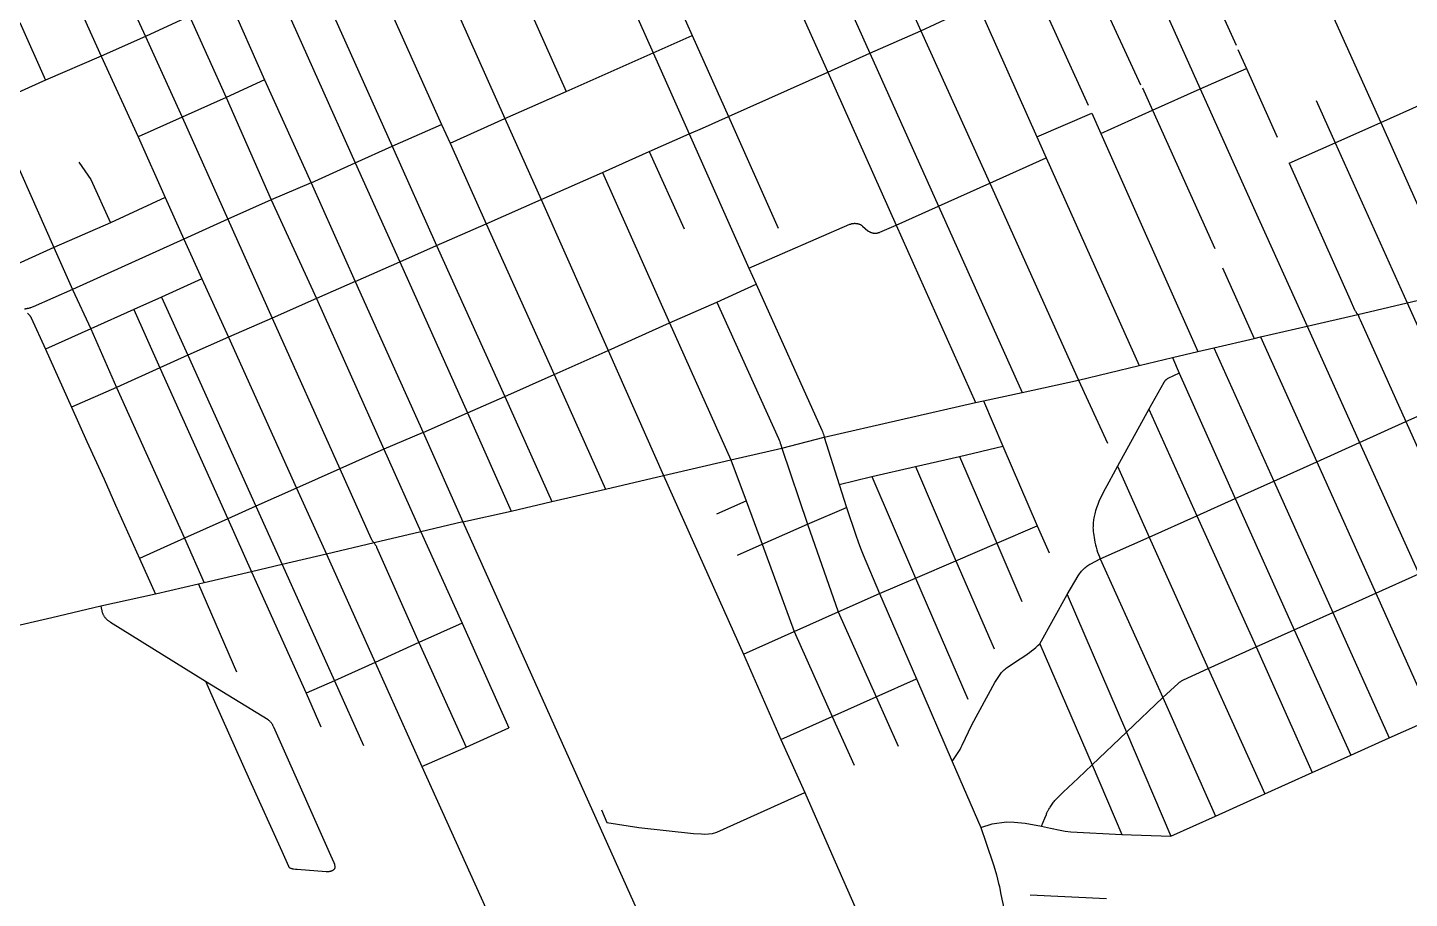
# Model space of a CAD drawing. Header units: inches. Extents: x 326453 to 344102, y 4677180 to 4689621.
# Drawn here: x 332199 to 334850, y 4683951 to 4685621 of the extents above; entities that cross this region are included whole.
import ezdxf

# ---------------------------------------------------------------- set-up
doc = ezdxf.new("R2010")
doc.units = ezdxf.units.IN
doc.header["$MEASUREMENT"] = 0
doc.layers.add('Street_Centreline', color=7, linetype='Continuous')

msp = doc.modelspace()

# ---------------------------------------------------------------- linework, layer by layer
at = {"layer": 'Street_Centreline'}
for p, q in [((333044.8093, 4685919.9317), (333232.1994, 4685499.2247)), ((334579.833, 4685919.7194), (334795.2837, 4685439.4149)), ((332931.3742, 4685858.4572), (333114.9316, 4685446.9192)), ((332828.1408, 4685803.8827), (332993.4849, 4685435.5057)), ((334412.8498, 4685820.6278), (334517.7378, 4685587.6639)), ((333842.5732, 4685771.9937), (333912.9592, 4685615.5762)), ((334324.7416, 4685781.1903), (334448.9565, 4685504.0934)), ((332736.9159, 4685755.152), (332898.4986, 4685393.9074)), ((334221.2172, 4685758.28), (334334.218, 4685511.8189)), ((332373.5871, 4685717.0091), (332425.2708, 4685604.5664)), ((332668.469, 4685718.3136), (332827.4475, 4685362.0601)), ((333745.7092, 4685727.982), (333815.28, 4685572.484)), ((333427.7764, 4685710.0796), (333474.4654, 4685606.6887)), ((333664.5722, 4685692.0076), (333734.3506, 4685536.13)), ((334124.1615, 4685714.6448), (334234.0437, 4685472.673)), ((332289.8081, 4685679.4594), (332340.0176, 4685566.9412)), ((332584.8466, 4685677.0162), (332653.842, 4685521.4088)), ((333358.9476, 4685663.5652), (333399.3744, 4685573.1884)), ((334021.5492, 4685666.8927), (334135.5154, 4685411.9483)), ((332509.9244, 4685643.2881), (332425.2708, 4685604.5664)), ((332509.9244, 4685643.2881), (332579.7928, 4685487.5918)), ((332184.1992, 4685631.1634), (332233.5202, 4685520.4754)), ((333815.28, 4685572.484), (333912.9592, 4685615.5762)), ((333912.9592, 4685615.5762), (334045.5748, 4685322.9428)), ((332425.2708, 4685604.5664), (332340.0176, 4685566.9412)), ((332425.2708, 4685604.5664), (332495.3586, 4685449.9634)), ((333399.3744, 4685573.1884), (333474.4654, 4685606.6887)), ((333474.4654, 4685606.6887), (333544.0228, 4685450.9945)), ((332340.0176, 4685566.9412), (332233.5202, 4685520.4754)), ((332340.0176, 4685566.9412), (332410.9111, 4685412.1548)), ((333232.1994, 4685499.2247), (333399.3744, 4685573.1884)), ((333399.3744, 4685573.1884), (333468.446, 4685417.746)), ((333734.3506, 4685536.13), (333815.28, 4685572.484)), ((333815.28, 4685572.484), (333946.5993, 4685279.0934)), ((334521.2394, 4685579.7694), (334537.5379, 4685543.2862)), ((333544.0228, 4685450.9945), (333734.3506, 4685536.13)), ((333734.3506, 4685536.13), (333865.6349, 4685242.348)), ((334448.9565, 4685504.0934), (334537.5379, 4685543.2862)), ((334537.5379, 4685543.2862), (334596.9863, 4685411.5072)), ((332233.5202, 4685520.4754), (332127.8548, 4685473.0075)), ((332653.842, 4685521.4088), (332579.7928, 4685487.5918)), ((332653.842, 4685521.4088), (332743.0295, 4685323.6316)), ((334338.5349, 4685505.756), (334357.5369, 4685463.0696)), ((334357.5369, 4685463.0696), (334448.9565, 4685504.0934)), ((332579.7928, 4685487.5918), (332495.3586, 4685449.9634)), ((332579.7928, 4685487.5918), (332666.6424, 4685291.1024)), ((333114.9316, 4685446.9192), (333232.1994, 4685499.2247)), ((334671.6144, 4685481.8441), (334708.2543, 4685400.331)), ((332127.8548, 4685473.0075), (332249.2348, 4685199.294)), ((332495.3586, 4685449.9634), (332410.9111, 4685412.1548)), ((332495.3586, 4685449.9634), (332583.2988, 4685253.8552)), ((333544.0228, 4685450.9945), (333639.3212, 4685236.8812)), ((334135.5154, 4685411.9483), (334241.0864, 4685457.1642)), ((334241.0864, 4685457.1642), (334258.5009, 4685418.6561)), ((334258.5009, 4685418.6561), (334357.5369, 4685463.0696)), ((334357.5369, 4685463.0696), (334477.1641, 4685197.4845)), ((334795.2837, 4685439.4149), (334875.7432, 4685475.4191)), ((332898.4986, 4685393.9074), (332993.4849, 4685435.5057)), ((332993.4849, 4685435.5057), (333009.9137, 4685400.0024)), ((333009.9137, 4685400.0024), (333114.9316, 4685446.9192)), ((333114.9316, 4685446.9192), (333184.1868, 4685291.5094)), ((334708.2543, 4685400.331), (334795.2837, 4685439.4149)), ((334795.2837, 4685439.4149), (334866.8572, 4685279.9447)), ((332410.9111, 4685412.1548), (332463.1778, 4685295.2183)), ((333009.9137, 4685400.0024), (333078.7286, 4685245.3102)), ((333391.6578, 4685383.8181), (333468.446, 4685417.746)), ((333468.446, 4685417.746), (333583.072, 4685159.9022)), ((334135.5154, 4685411.9483), (334153.1344, 4685371.8733)), ((334258.5009, 4685418.6561), (334444.4488, 4685000.118)), ((334619.567, 4685361.2101), (334708.2543, 4685400.331)), ((334708.2543, 4685400.331), (334845.8908, 4685093.2524)), ((332827.4475, 4685362.0601), (332898.4986, 4685393.9074)), ((332898.4986, 4685393.9074), (332983.891, 4685203.3553)), ((333302.1095, 4685343.4322), (333391.6578, 4685383.8181)), ((333391.6578, 4685383.8181), (333459.0723, 4685235.2429)), ((334045.5748, 4685322.9428), (334153.1344, 4685371.8733)), ((334153.1344, 4685371.8733), (334331.6892, 4684973.0028)), ((332743.0295, 4685323.6316), (332827.4475, 4685362.0601)), ((332827.4475, 4685362.0601), (332913.2943, 4685171.8531)), ((332743.0295, 4685323.6316), (332666.6424, 4685291.1024)), ((332743.0295, 4685323.6316), (332827.2733, 4685134.146)), ((333184.1868, 4685291.5094), (333302.1095, 4685343.4322)), ((333302.1095, 4685343.4322), (333430.6196, 4685054.7343)), ((333946.5993, 4685279.0934), (334045.5748, 4685322.9428)), ((334045.5748, 4685322.9428), (334215.4912, 4684945.0608)), ((332463.1778, 4685295.2183), (332357.7669, 4685247.2046)), ((332463.1778, 4685295.2183), (332498.7984, 4685215.4861)), ((332666.6424, 4685291.1024), (332583.2988, 4685253.8552)), ((332666.6424, 4685291.1024), (332753.1935, 4685101.7919)), ((333078.7286, 4685245.3102), (333184.1868, 4685291.5094)), ((333184.1868, 4685291.5094), (333313.2493, 4685001.9741)), ((333865.6349, 4685242.348), (333946.5993, 4685279.0934)), ((333946.5993, 4685279.0934), (334107.147, 4684921.5882)), ((332357.7669, 4685247.2046), (332249.2348, 4685199.294)), ((332583.2988, 4685253.8552), (332498.7984, 4685215.4861)), ((332583.2988, 4685253.8552), (332668.1554, 4685064.2914)), ((332983.891, 4685203.3553), (333078.7286, 4685245.3102)), ((333078.7286, 4685245.3102), (333209.1044, 4684955.9982)), ((333865.6349, 4685242.348), (334017.6452, 4684901.9712)), ((332498.7984, 4685215.4861), (332284.8193, 4685118.8803)), ((332498.7984, 4685215.4861), (332533.3372, 4685139.6448)), ((332249.2348, 4685199.294), (332158.0239, 4685158.124)), ((332249.2348, 4685199.294), (332284.8193, 4685118.8803)), ((332913.2943, 4685171.8531), (332983.891, 4685203.3553)), ((332983.891, 4685203.3553), (333114.3948, 4684913.9925)), ((332827.2733, 4685134.146), (332913.2943, 4685171.8531)), ((332913.2943, 4685171.8531), (333042.7951, 4684882.5133)), ((333583.072, 4685159.9022), (333597.1957, 4685129.0668)), ((334491.9332, 4685160.5234), (334552.7724, 4685025.2488)), ((332533.3372, 4685139.6448), (332455.9786, 4685104.5709)), ((332533.3372, 4685139.6448), (332584.4432, 4685027.6995)), ((332827.2733, 4685134.146), (332753.1935, 4685101.7919)), ((332827.2733, 4685134.146), (332958.1282, 4684844.6964)), ((332284.8193, 4685118.8803), (332319.9992, 4685043.3432)), ((333521.1744, 4685094.5808), (333597.1957, 4685129.0668)), ((334845.8908, 4685093.2524), (334941.4324, 4685115.5176)), ((332402.5643, 4685080.4951), (332319.9992, 4685043.3432)), ((332455.9786, 4685104.5709), (332402.5643, 4685080.4951)), ((332402.5643, 4685080.4951), (332452.548, 4684968.574)), ((332455.9786, 4685104.5709), (332506.3571, 4684992.6991)), ((332753.1935, 4685101.7919), (332668.1554, 4685064.2914)), ((332753.1935, 4685101.7919), (332882.6974, 4684812.3323)), ((333430.6196, 4685054.7343), (333521.1744, 4685094.5808)), ((334751.2605, 4685071.2506), (334845.8908, 4685093.2524)), ((334845.8908, 4685093.2524), (334930.7544, 4684904.4464)), ((332668.1554, 4685064.2914), (332584.4432, 4685027.6995)), ((332668.1554, 4685064.2914), (332798.2355, 4684775.121)), ((333313.2493, 4685001.9741), (333430.6196, 4685054.7343)), ((333430.6196, 4685054.7343), (333548.0643, 4684792.1726)), ((334654.4316, 4685048.8336), (334751.2605, 4685071.2506)), ((332319.9992, 4685043.3432), (332233.0909, 4685004.265)), ((332319.9992, 4685043.3432), (332369.5049, 4684931.1235)), ((332584.4432, 4685027.6995), (332506.3571, 4684992.6991)), ((332584.4432, 4685027.6995), (332715.1381, 4684737.7375)), ((334552.7724, 4685025.2488), (334564.7892, 4685028.0368)), ((334564.7892, 4685028.0368), (334654.4316, 4685048.8336)), ((334564.7892, 4685028.0368), (334672.5032, 4684788.4576)), ((334654.4316, 4685048.8336), (334754.8644, 4684825.4488)), ((332233.0909, 4685004.265), (332283.2714, 4684893.0432)), ((333209.1044, 4684955.9982), (333313.2493, 4685001.9741)), ((333313.2493, 4685001.9741), (333419.2713, 4684762.039)), ((334395.7827, 4684988.4895), (334444.4488, 4685000.118)), ((334444.4488, 4685000.118), (334475.174, 4685007.2464)), ((334475.174, 4685007.2464), (334552.7724, 4685025.2488)), ((334475.174, 4685007.2464), (334590.1668, 4684751.478)), ((332506.3571, 4684992.6991), (332452.548, 4684968.574)), ((332506.3571, 4684992.6991), (332636.7319, 4684703.0653)), ((334215.4912, 4684945.0608), (334331.6892, 4684973.0028)), ((334331.6892, 4684973.0028), (334395.7827, 4684988.4895)), ((334395.7827, 4684988.4895), (334408.4166, 4684958.4751)), ((332452.548, 4684968.574), (332369.5049, 4684931.1235)), ((332452.548, 4684968.574), (332583.2177, 4684678.9347)), ((333114.3948, 4684913.9925), (333209.1044, 4684955.9982)), ((333209.1044, 4684955.9982), (333307.9959, 4684735.9193)), ((334408.4166, 4684958.4751), (334516.1748, 4684718.246)), ((332369.5049, 4684931.1235), (332283.2714, 4684893.0432)), ((332369.5049, 4684931.1235), (332500.2196, 4684641.6635)), ((334033.2468, 4684905.3684), (334107.147, 4684921.5882)), ((334107.147, 4684921.5882), (334215.4912, 4684945.0608)), ((334215.4912, 4684945.0608), (334271.01, 4684824.2934)), ((333042.7951, 4684882.5133), (333114.3948, 4684913.9925)), ((333114.3948, 4684913.9925), (333205.0862, 4684712.026)), ((333727.5626, 4684835.9013), (334017.6452, 4684901.9712)), ((334017.6452, 4684901.9712), (334033.2468, 4684905.3684)), ((334033.2468, 4684905.3684), (334070.5458, 4684818.6934)), ((334843.6932, 4684865.4375), (334930.7544, 4684904.4464)), ((332958.1282, 4684844.6964), (333042.7951, 4684882.5133)), ((333042.7951, 4684882.5133), (333126.8284, 4684693.7352)), ((334350.49, 4684889.0852), (334290.192, 4684780.0312)), ((334350.49, 4684889.0852), (334442.23, 4684685.0352)), ((332958.1282, 4684844.6964), (332882.6974, 4684812.3323)), ((332958.1282, 4684844.6964), (333033.9043, 4684673.0546)), ((334754.8644, 4684825.4488), (334843.6932, 4684865.4375)), ((334843.6932, 4684865.4375), (334956.5416, 4684612.9304)), ((333548.0643, 4684792.1726), (333646.1201, 4684814.4666)), ((333646.1201, 4684814.4666), (333727.5626, 4684835.9013)), ((333646.1201, 4684814.4666), (333695.4128, 4684668.8652)), ((333727.5626, 4684835.9013), (333756.3444, 4684744.764)), ((333986.9289, 4684798.866), (334070.5458, 4684818.6934)), ((334070.5458, 4684818.6934), (334136.0956, 4684665.8336)), ((334672.5032, 4684788.4576), (334754.8644, 4684825.4488)), ((334754.8644, 4684825.4488), (334868.256, 4684573.2412)), ((332882.6974, 4684812.3323), (332798.2355, 4684775.121)), ((332882.6974, 4684812.3323), (332953.6702, 4684654.0835)), ((333419.2713, 4684762.039), (333548.0643, 4684792.1726)), ((333548.0643, 4684792.1726), (333577.8114, 4684713.7894)), ((333902.8854, 4684779.3248), (333986.9289, 4684798.866)), ((333986.9289, 4684798.866), (334058.4476, 4684632.3784)), ((334590.1668, 4684751.478), (334672.5032, 4684788.4576)), ((334672.5032, 4684788.4576), (334785.908, 4684536.2212)), ((332798.2355, 4684775.121), (332715.1381, 4684737.7375)), ((333307.9959, 4684735.9193), (333419.2713, 4684762.039)), ((333419.2713, 4684762.039), (333572.5721, 4684419.3398)), ((333819.1976, 4684759.9296), (333902.8854, 4684779.3248)), ((333902.8854, 4684779.3248), (333980.2548, 4684598.6888)), ((334290.192, 4684780.0312), (334351.0396, 4684644.0788)), ((332715.1381, 4684737.7375), (332636.7319, 4684703.0653)), ((332715.1381, 4684737.7375), (332772.7579, 4684611.3973)), ((333205.0862, 4684712.026), (333307.9959, 4684735.9193)), ((333756.3444, 4684744.764), (333819.1976, 4684759.9296)), ((333756.3444, 4684744.764), (333770.0438, 4684701.0116)), ((333819.1976, 4684759.9296), (333902.8457, 4684565.3607)), ((334516.1748, 4684718.246), (334590.1668, 4684751.478)), ((334590.1668, 4684751.478), (334703.5848, 4684499.2124)), ((333126.8284, 4684693.7352), (333205.0862, 4684712.026)), ((333521.3181, 4684688.7965), (333577.8114, 4684713.7894)), ((333577.8114, 4684713.7894), (333608.2823, 4684630.4227)), ((334442.23, 4684685.0352), (334516.1748, 4684718.246)), ((334516.1748, 4684718.246), (334629.612, 4684465.9576)), ((332636.7319, 4684703.0653), (332583.2177, 4684678.9347)), ((332636.7319, 4684703.0653), (332687.4817, 4684591.0786)), ((333033.9043, 4684673.0546), (333126.8284, 4684693.7352)), ((333695.4128, 4684668.8652), (333770.0438, 4684701.0116)), ((334351.0396, 4684644.0788), (334442.23, 4684685.0352)), ((334442.23, 4684685.0352), (334556.0771, 4684433.5185)), ((332583.2177, 4684678.9347), (332500.2196, 4684641.6635)), ((332583.2177, 4684678.9347), (332628.862, 4684577.5619)), ((333033.9043, 4684673.0546), (332953.6702, 4684654.0835)), ((333033.9043, 4684673.0546), (333546.8772, 4683530.8672)), ((333608.2823, 4684630.4227), (333695.4128, 4684668.8652)), ((333695.4128, 4684668.8652), (333754.5522, 4684500.2534)), ((334058.4476, 4684632.3784), (334136.0956, 4684665.8336)), ((334136.0956, 4684665.8336), (334158.9268, 4684613.6354)), ((332500.2196, 4684641.6635), (332413.5144, 4684602.9807)), ((332500.2196, 4684641.6635), (332537.8361, 4684556.4368)), ((332863.8168, 4684632.7552), (332772.7579, 4684611.3973)), ((332953.6702, 4684654.0835), (332863.8168, 4684632.7552)), ((332953.6702, 4684654.0835), (333032.55, 4684478.5407)), ((333561.2901, 4684609.3062), (333608.2823, 4684630.4227)), ((333608.2823, 4684630.4227), (333670.1704, 4684462.9686)), ((333980.2548, 4684598.6888), (334058.4476, 4684632.3784)), ((334058.4476, 4684632.3784), (334106.5695, 4684520.0693)), ((334257.2448, 4684601.9528), (334351.0396, 4684644.0788)), ((334351.0396, 4684644.0788), (334464.4996, 4684391.7304)), ((332413.5144, 4684602.9807), (332444.492, 4684534.1819)), ((332772.7579, 4684611.3973), (332687.4817, 4684591.0786)), ((332772.7579, 4684611.3973), (332866.138, 4684403.2948)), ((334257.2448, 4684601.9528), (334376.9829, 4684336.1778)), ((332628.862, 4684577.5619), (332537.8361, 4684556.4368)), ((332687.4817, 4684591.0786), (332628.862, 4684577.5619)), ((332628.862, 4684577.5619), (332733.3977, 4684344.3781)), ((332687.4817, 4684591.0786), (332787.6136, 4684368.3046)), ((333902.8457, 4684565.3607), (333980.2548, 4684598.6888)), ((333980.2548, 4684598.6888), (334053.332, 4684429.6208)), ((332526.7541, 4684553.8195), (332444.492, 4684534.1819)), ((332537.8361, 4684556.4368), (332526.7541, 4684553.8195)), ((332526.7541, 4684553.8195), (332600.0824, 4684385.4988)), ((333833.77, 4684535.5752), (333902.8457, 4684565.3607)), ((333902.8457, 4684565.3607), (334002.8541, 4684332.6874)), ((334785.908, 4684536.2212), (334868.256, 4684573.2412)), ((332444.492, 4684534.1819), (332339.7636, 4684511.1468)), ((333754.5522, 4684500.2534), (333833.77, 4684535.5752)), ((333833.77, 4684535.5752), (333904.7048, 4684371.766)), ((334141.4454, 4684439.4122), (334193.9033, 4684533.6284)), ((334193.9033, 4684533.6284), (334307.41, 4684269.5435)), ((334703.5848, 4684499.2124), (334785.908, 4684536.2212)), ((334785.908, 4684536.2212), (334894.134, 4684295.504)), ((333670.1704, 4684462.9686), (333754.5522, 4684500.2534)), ((333754.5522, 4684500.2534), (333827.4196, 4684337.3044)), ((334629.612, 4684465.9576), (334703.5848, 4684499.2124)), ((334703.5848, 4684499.2124), (334811.8108, 4684258.4948)), ((333032.55, 4684478.5407), (332949.8456, 4684441.7924)), ((333032.55, 4684478.5407), (333122.6139, 4684277.8936)), ((333572.5721, 4684419.3398), (333670.1704, 4684462.9686)), ((333670.1704, 4684462.9686), (333742.7063, 4684299.824)), ((334556.0771, 4684433.5185), (334629.612, 4684465.9576)), ((334629.612, 4684465.9576), (334737.8452, 4684225.2432)), ((332949.8456, 4684441.7924), (332866.138, 4684403.2948)), ((332949.8456, 4684441.7924), (333040.346, 4684241.1138)), ((333572.5721, 4684419.3398), (333644.5308, 4684255.7544)), ((334141.4454, 4684439.4122), (334241.975, 4684206.9766)), ((334464.4996, 4684391.7304), (334556.0771, 4684433.5185)), ((334556.0771, 4684433.5185), (334663.8972, 4684191.9996)), ((332866.138, 4684403.2948), (332787.6136, 4684368.3046)), ((332866.138, 4684403.2948), (332955.6895, 4684203.423)), ((334464.4996, 4684391.7304), (334572.7296, 4684151.0148)), ((332540.2626, 4684367.3203), (332660.2752, 4684293.9313)), ((332787.6136, 4684368.3046), (332733.3977, 4684344.3781)), ((332787.6136, 4684368.3046), (332843.711, 4684244.1876)), ((333827.4196, 4684337.3044), (333904.7048, 4684371.766)), ((333904.7048, 4684371.766), (333973.2115, 4684213.5641)), ((332733.3977, 4684344.3781), (332761.8633, 4684280.0245)), ((333742.7063, 4684299.824), (333827.4196, 4684337.3044)), ((333827.4196, 4684337.3044), (333869.5842, 4684242.7186)), ((334307.41, 4684269.5435), (334376.9829, 4684336.1778)), ((334376.9829, 4684336.1778), (334478.3388, 4684108.5812)), ((333644.5308, 4684255.7544), (333742.7063, 4684299.824)), ((333742.7063, 4684299.824), (333785.2991, 4684206.0873)), ((334811.8108, 4684258.4948), (334894.134, 4684295.504)), ((333040.346, 4684241.1138), (333122.6139, 4684277.8936)), ((334241.975, 4684206.9766), (334307.41, 4684269.5435)), ((334307.41, 4684269.5435), (334392.394, 4684069.944)), ((334737.8452, 4684225.2432), (334811.8108, 4684258.4948)), ((332955.6895, 4684203.423), (333040.346, 4684241.1138)), ((333644.5308, 4684255.7544), (333690.5562, 4684154.0908)), ((333973.2115, 4684213.5641), (334028.1452, 4684086.7064)), ((334241.975, 4684206.9766), (334298.6527, 4684073.2857)), ((334663.8972, 4684191.9996), (334737.8452, 4684225.2432)), ((332955.6895, 4684203.423), (333142.6528, 4683790.3618)), ((334572.7296, 4684151.0148), (334663.8972, 4684191.9996)), ((334478.3388, 4684108.5812), (334572.7296, 4684151.0148)), ((334392.394, 4684069.944), (334478.3388, 4684108.5812)), ((334298.6527, 4684073.2857), (334392.394, 4684069.944)), ((334122.6218, 4683957.7161), (334269.0612, 4683950.5723))]:
    msp.add_line(p, q, dxfattribs=at)
for points in [[(333912.9592, 4685615.5762), (333967.9275, 4685640.6673), (334021.5492, 4685666.8928)], [(334448.9565, 4685504.0934), (334551.4349, 4685276.486), (334654.4316, 4685048.8336)], [(333468.446, 4685417.746), (333493.931, 4685428.5996), (333544.0228, 4685450.9945)], [(332297.0401, 4685363.3284), (332320.5297, 4685330.2362), (332357.7669, 4685247.2046)], [(334619.567, 4685361.2101), (334737.0673, 4685099.1698), (334745.3882, 4685080.2979), (334745.8411, 4685079.3139), (334746.3253, 4685078.3449), (334746.8403, 4685077.392), (334747.3856, 4685076.4561), (334747.9607, 4685075.5382), (334748.5649, 4685074.6392), (334749.1977, 4685073.76), (334749.8583, 4685072.9016), (334750.5462, 4685072.0649), (334751.2605, 4685071.2506)], [(333583.072, 4685159.9022), (333776.7911, 4685244.0553), (333777.5633, 4685244.3692), (333778.3459, 4685244.656), (333779.1381, 4685244.9154), (333779.9388, 4685245.1471), (333780.747, 4685245.3509), (333781.5619, 4685245.5264), (333782.3823, 4685245.6734), (333783.2074, 4685245.7918), (333784.0361, 4685245.8815), (333784.8674, 4685245.9423), (333785.7003, 4685245.9741), (333786.5339, 4685245.9769), (333787.367, 4685245.9508), (333788.1987, 4685245.8957), (333789.028, 4685245.8116), (333789.8538, 4685245.6988), (333790.6753, 4685245.5573), (333791.4913, 4685245.3874), (333792.3009, 4685245.1892), (333793.1032, 4685244.9629), (333793.897, 4685244.7088), (333794.6816, 4685244.4273), (333795.4559, 4685244.1187), (333796.219, 4685243.7833), (333796.9699, 4685243.4216), (333797.7079, 4685243.034), (333798.4319, 4685242.621), (333799.1411, 4685242.183), (333799.8346, 4685241.7206), (333800.5116, 4685241.2344), (333801.1713, 4685240.7249), (333811.4839, 4685231.6381), (333812.1332, 4685231.1737), (333812.7983, 4685230.7321), (333813.4783, 4685230.3139), (333814.1725, 4685229.9195), (333814.8799, 4685229.5496), (333815.5998, 4685229.2045), (333816.3312, 4685228.8846), (333817.0734, 4685228.5903), (333817.8253, 4685228.322), (333818.586, 4685228.08), (333819.3548, 4685227.8646), (333820.1305, 4685227.6761), (333820.9123, 4685227.5146), (333821.6993, 4685227.3804), (333822.4905, 4685227.2737), (333823.2849, 4685227.1945), (333824.0815, 4685227.143), (333824.8795, 4685227.1193), (333825.6778, 4685227.1233), (333826.4755, 4685227.155), (333827.2717, 4685227.2144), (333828.0652, 4685227.3015), (333828.8553, 4685227.4162), (333829.6409, 4685227.5582), (333830.4211, 4685227.7275), (333831.1949, 4685227.9237), (333831.9614, 4685228.1468), (333832.7197, 4685228.3964), (333833.4689, 4685228.6721), (333834.2081, 4685228.9738), (333865.6349, 4685242.348)], [(332284.8193, 4685118.8803), (332209.6773, 4685085.9365), (332204.7036, 4685083.9156), (332203.9691, 4685083.6319), (332203.2253, 4685083.374), (332202.4729, 4685083.1422), (332201.7129, 4685082.9367), (332200.9462, 4685082.7578), (332200.1737, 4685082.6057), (332199.3965, 4685082.4806), (332198.6153, 4685082.3826), (332197.9106, 4685082.2953), (332197.2091, 4685082.1856), (332196.5115, 4685082.0536), (332195.8184, 4685081.8996), (332195.1305, 4685081.7235), (332194.4486, 4685081.5256), (332193.7734, 4685081.3062), (332193.1055, 4685081.0653)], [(333597.1957, 4685129.0668), (333722.9412, 4684849.1168), (333724.0458, 4684846.5403), (333725.0614, 4684843.9273), (333725.9867, 4684841.2811), (333726.8208, 4684838.6047), (333727.5626, 4684835.9013)], [(333521.1744, 4685094.5808), (333639.9216, 4684833.1396), (333641.1202, 4684830.1685), (333642.215, 4684827.1576), (333643.2045, 4684824.1105), (333644.0878, 4684821.0309), (333646.1201, 4684814.4666)], [(332198.5017, 4685073.8204), (332199.0389, 4685073.3711), (332199.6566, 4685072.8543), (332200.2569, 4685072.3172), (332200.8388, 4685071.7605), (332201.4019, 4685071.1847), (332201.9456, 4685070.5904), (332202.4691, 4685069.9783), (332202.9719, 4685069.3491), (332203.4535, 4685068.7036), (332203.9133, 4685068.0423), (332204.3508, 4685067.3661), (332204.7655, 4685066.6757), (332205.157, 4685065.9718), (332205.5248, 4685065.2553), (332205.8686, 4685064.527), (332233.0909, 4685004.265)], [(334751.2605, 4685071.2506), (334751.4792, 4685070.9553), (334751.6877, 4685070.6527), (334751.8858, 4685070.3432), (334752.0733, 4685070.0272), (334752.25, 4685069.705), (334752.4156, 4685069.377), (334752.5701, 4685069.0436), (334752.7131, 4685068.7051), (334754.3285, 4685064.8032), (334756.0192, 4685060.9332), (334843.6932, 4684865.4375)], [(334408.4166, 4684958.4751), (334387.0796, 4684948.2266), (334386.4875, 4684947.8955), (334385.9067, 4684947.5449), (334385.3381, 4684947.1749), (334384.7822, 4684946.7862), (334384.2396, 4684946.379), (334383.7109, 4684945.9538), (334383.1968, 4684945.5112), (334382.6979, 4684945.0516), (334382.2146, 4684944.5756), (334381.7475, 4684944.0836), (334381.2972, 4684943.5762), (334380.8641, 4684943.054), (334380.4488, 4684942.5176), (334380.0517, 4684941.9676), (334379.6732, 4684941.4046), (334379.3138, 4684940.8293), (334378.9739, 4684940.2422), (334350.49, 4684889.0852)], [(332283.2714, 4684893.0432), (332312.5925, 4684827.2787), (332345.6201, 4684754.9453), (332367.8218, 4684705.0906), (332413.5144, 4684602.9807)], [(332798.2355, 4684775.121), (332858.205, 4684640.8851), (332858.5872, 4684640.0668), (332858.9964, 4684639.2618), (332859.4324, 4684638.4709), (332859.8946, 4684637.695), (332860.3824, 4684636.935), (332860.8955, 4684636.1918), (332861.4331, 4684635.4661), (332861.9946, 4684634.7589), (332862.5796, 4684634.0708), (332863.1872, 4684633.4026), (332863.8168, 4684632.7552)], [(334290.192, 4684780.0312), (334273.4404, 4684749.4451), (334262.927, 4684729.2197), (334260.0115, 4684723.5836), (334257.2715, 4684717.8602), (334254.7094, 4684712.055), (334252.3278, 4684706.1734), (334250.129, 4684700.221), (334248.1149, 4684694.2036), (334247.2783, 4684691.5119), (334246.5345, 4684688.793), (334245.8844, 4684686.0502), (334245.3288, 4684683.2867), (334244.8683, 4684680.5057), (334244.5035, 4684677.7107), (334244.2347, 4684674.9047), (334243.8672, 4684672.3019), (334243.5885, 4684669.6881), (334243.3989, 4684667.0663), (334243.2986, 4684664.4396), (334243.2878, 4684661.811), (334243.3664, 4684659.1836), (334243.5345, 4684656.5603), (334243.7917, 4684653.9443), (334244.1378, 4684651.3386), (334246.1667, 4684638.6699), (334247.0599, 4684633.8841), (334248.1054, 4684629.1292), (334249.3023, 4684624.4102), (334250.6493, 4684619.7317), (334252.1449, 4684615.0987), (334253.7878, 4684610.5158), (334255.5762, 4684605.9877), (334257.2448, 4684601.9528)], [(333770.0438, 4684701.0116), (333787.9892, 4684647.7931), (333792.4373, 4684635.1231), (333797.1982, 4684622.5673), (333802.2691, 4684610.1334), (333833.77, 4684535.5752)], [(332863.8168, 4684632.7552), (332864.6397, 4684631.6323), (332865.4252, 4684630.4828), (332866.1723, 4684629.308), (332866.8802, 4684628.1092), (332867.5482, 4684626.8878), (332868.1755, 4684625.6449), (332868.7615, 4684624.382), (332949.8456, 4684441.7924)], [(334193.9033, 4684533.6284), (334214.5576, 4684569.4962), (334215.8039, 4684571.4087), (334217.1127, 4684573.279), (334218.4824, 4684575.1051), (334219.9116, 4684576.8851), (334221.3987, 4684578.617), (334222.9421, 4684580.2989), (334224.5402, 4684581.929), (334226.1911, 4684583.5054), (334227.8931, 4684585.0266), (334229.6444, 4684586.4909), (334231.443, 4684587.8965), (334233.287, 4684589.2421), (334235.1743, 4684590.5262), (334237.103, 4684591.7473), (334239.0709, 4684592.9041), (334257.2448, 4684601.9528)], [(332339.7636, 4684511.1468), (332245.4488, 4684488.8016), (332160.0506, 4684469.1138)], [(332339.7636, 4684511.1468), (332342.2396, 4684499.3054), (332342.6641, 4684498.1792), (332343.1269, 4684497.0682), (332343.6274, 4684495.9737), (332344.1652, 4684494.897), (332344.7395, 4684493.8393), (332345.3497, 4684492.8019), (332345.9951, 4684491.786), (332346.6748, 4684490.7928), (332347.3882, 4684489.8235), (332348.1344, 4684488.8791), (332348.9125, 4684487.9609), (332349.7215, 4684487.0698), (332350.5606, 4684486.207), (332351.4287, 4684485.3734), (332352.3249, 4684484.5701), (332353.2481, 4684483.7979), (332354.1972, 4684483.0578), (332355.171, 4684482.3506), (332356.1685, 4684481.6771), (332357.1885, 4684481.0383), (332358.2298, 4684480.4347), (332540.2626, 4684367.3203)], [(333973.2115, 4684213.5641), (333983.4204, 4684228.8606), (333985.8922, 4684232.7096), (333988.2266, 4684236.6436), (333990.4206, 4684240.6574), (333992.4716, 4684244.7462), (334010.6745, 4684283.455), (334055.206, 4684364.6686), (334057.4836, 4684368.6786), (334059.8803, 4684372.6186), (334062.3941, 4684376.485), (334065.0225, 4684380.2744), (334067.7633, 4684383.9833), (334069.4175, 4684385.7189), (334071.1228, 4684387.4043), (334072.8777, 4684389.038), (334074.6807, 4684390.6186), (334076.5301, 4684392.1445), (334078.4243, 4684393.6145), (334096.2695, 4684405.8083), (334112.5892, 4684416.2209), (334117.0114, 4684419.1404), (334121.3404, 4684422.1962), (334125.5722, 4684425.3853), (334129.7025, 4684428.7048), (334133.7274, 4684432.1514), (334137.643, 4684435.7217), (334141.4454, 4684439.4122)], [(334376.9829, 4684336.1778), (334406.971, 4684363.2912), (334408.076, 4684364.3055), (334409.2157, 4684365.2805), (334410.3888, 4684366.2152), (334411.5938, 4684367.1083), (334412.8292, 4684367.9589), (334414.0935, 4684368.7658), (334415.3853, 4684369.5281), (334416.7029, 4684370.2449), (334464.4996, 4684391.7304)], [(332540.2626, 4684367.3203), (332557.6708, 4684328.5079), (332624.9701, 4684178.4092), (332686.6239, 4684041.377), (332699.4103, 4684012.5739), (332699.5166, 4684012.3449), (332699.6305, 4684012.1196), (332699.7519, 4684011.8982), (332699.8806, 4684011.681), (332700.0165, 4684011.4682), (332700.1594, 4684011.26), (332700.3093, 4684011.0568), (332700.4658, 4684010.8587), (332700.6289, 4684010.666), (332700.7983, 4684010.4788), (332700.974, 4684010.2974), (332701.1555, 4684010.1219), (332701.3429, 4684009.9527), (332701.5358, 4684009.7898), (332701.7341, 4684009.6334), (332701.9374, 4684009.4838), (332702.1457, 4684009.341), (332702.3586, 4684009.2053)], [(332660.2752, 4684293.9313), (332661.436, 4684292.9158), (332662.288, 4684292.1442), (332663.1129, 4684291.3437), (332663.9097, 4684290.5152), (332664.6775, 4684289.6598), (332665.4154, 4684288.7784), (332666.1224, 4684287.8722), (332666.7978, 4684286.9421), (332667.4408, 4684285.9893), (332668.0506, 4684285.0148), (332668.6264, 4684284.02), (332669.1676, 4684283.0059), (332669.6735, 4684281.9738), (332670.1436, 4684280.9248), (332670.5772, 4684279.8603), (332686.0303, 4684245.4082), (332780.3373, 4684033.5403), (332786.6254, 4684019.3291), (332786.8904, 4684018.7018), (332787.1341, 4684018.0659), (332787.3562, 4684017.4222), (332787.5564, 4684016.7713), (332787.7346, 4684016.114), (332787.8905, 4684015.4512), (332788.024, 4684014.7834), (332788.1348, 4684014.1115), (332788.223, 4684013.4362), (332788.2883, 4684012.7584), (332788.3307, 4684012.0788), (332788.3501, 4684011.3981), (332788.3466, 4684010.7171), (332788.3201, 4684010.0366), (332788.2706, 4684009.3575), (332788.2528, 4684009.1905), (332788.2292, 4684009.0242), (332788.2001, 4684008.8587), (332788.1653, 4684008.6944), (332788.125, 4684008.5314), (332788.0792, 4684008.3698), (332788.0279, 4684008.2099), (332787.9712, 4684008.0518), (332787.9092, 4684007.8957), (332787.8419, 4684007.7418), (332787.7694, 4684007.5903), (332787.6919, 4684007.4413), (332787.6093, 4684007.2951), (332787.5218, 4684007.1517), (332787.4294, 4684007.0114), (332787.3324, 4684006.8743), (332787.2307, 4684006.7406), (332787.1246, 4684006.6104), (332787.0141, 4684006.4839), (332786.8994, 4684006.3613), (332786.7806, 4684006.2426), (332786.6579, 4684006.1279), (332786.5313, 4684006.0176), (332786.401, 4684005.9116), (332786.2672, 4684005.81), (332786.13, 4684005.7131), (332785.9896, 4684005.6209), (332785.8462, 4684005.5335), (332785.6999, 4684005.451)], [(334144.5831, 4684089.207), (334147.5917, 4684097.0494), (334150.8391, 4684104.796), (334153.8362, 4684111.6926), (334154.3835, 4684113.1439), (334154.9734, 4684114.5784), (334155.6054, 4684115.9948), (334156.2789, 4684117.392), (334156.7248, 4684118.4892), (334157.208, 4684119.5704), (334157.7279, 4684120.6344), (334158.284, 4684121.68), (334158.8756, 4684122.7059), (334159.502, 4684123.711), (334160.1625, 4684124.694), (334160.8563, 4684125.6538), (334163.5198, 4684129.5787), (334166.3207, 4684133.4068), (334167.571, 4684135.1075), (334168.8699, 4684136.7714), (334170.2163, 4684138.3971), (334171.6092, 4684139.9832), (334175.3766, 4684143.813), (334179.2486, 4684147.5372), (334181.4433, 4684149.8664), (334183.7111, 4684152.1247), (334186.0495, 4684154.3097), (334214.6161, 4684181.1113), (334241.975, 4684206.9766)], [(333300.3342, 4684120.3132), (333310.7349, 4684096.1636), (333371.6561, 4684086.7506), (333476.6081, 4684075.4981), (333491.7711, 4684074.2445), (333498.0881, 4684074.0401), (333505.1969, 4684074.2324), (333513.004, 4684075.2692), (333521.4756, 4684077.759), (333690.5562, 4684154.0908)], [(333690.5562, 4684154.0908), (333741.4483, 4684037.0734), (333793.0601, 4683919.37)], [(334028.1452, 4684086.7064), (334050.0828, 4684093.5302), (334077.5566, 4684097.5286), (334092.2953, 4684097.1976), (334112.9957, 4684095.2113), (334144.5831, 4684089.207)], [(334028.1452, 4684086.7064), (334037.7856, 4684058.8497), (334052.7793, 4684013.1363), (334058.3233, 4683995.7924), (334060.1692, 4683987.695), (334062.2201, 4683979.3926), (334063.5651, 4683973.1968), (334066.0263, 4683961.5119), (334068.387, 4683949.2807), (334070.2328, 4683940.5683), (334071.9796, 4683930.1694), (334073.005, 4683921.5595), (334074.4407, 4683910.5921), (334075.8812, 4683899.2773), (334076.8041, 4683887.4899), (334077.0092, 4683868.7325), (334076.5387, 4683850.5588), (334074.4709, 4683832.081), (334071.8898, 4683813.6679)], [(334144.5831, 4684089.207), (334161.5956, 4684085.4224), (334179.9901, 4684081.3966), (334190.157, 4684079.7821), (334201.0247, 4684078.6441), (334298.6527, 4684073.2857)], [(332702.3586, 4684009.2053), (332703.6476, 4684008.6907), (332704.3439, 4684008.4255), (332705.0481, 4684008.1827), (332705.7598, 4684007.9623), (332706.4781, 4684007.7647), (332707.2024, 4684007.5901), (332707.9318, 4684007.4387), (332708.6657, 4684007.3105), (332709.4033, 4684007.2058), (332712.7407, 4684006.8338), (332716.0873, 4684006.5561), (332771.6945, 4684002.5653), (332772.3835, 4684002.4655), (332773.0756, 4684002.3896), (332773.7699, 4684002.3378), (332774.4655, 4684002.3101), (332775.1617, 4684002.3065), (332775.8576, 4684002.3272), (332776.5524, 4684002.3719), (332777.2452, 4684002.4408), (332777.9352, 4684002.5337), (332778.6215, 4684002.6504), (332779.3034, 4684002.7909), (332779.98, 4684002.955), (332780.6505, 4684003.1424), (332781.3141, 4684003.3531), (332781.97, 4684003.5866), (332782.6174, 4684003.8427), (332783.2555, 4684004.1212), (332783.8835, 4684004.4216), (332784.5008, 4684004.7437), (332785.1065, 4684005.0869), (332785.6999, 4684005.451)]]:
    msp.add_lwpolyline(points, dxfattribs=at)

doc.saveas('drawing.dxf')
